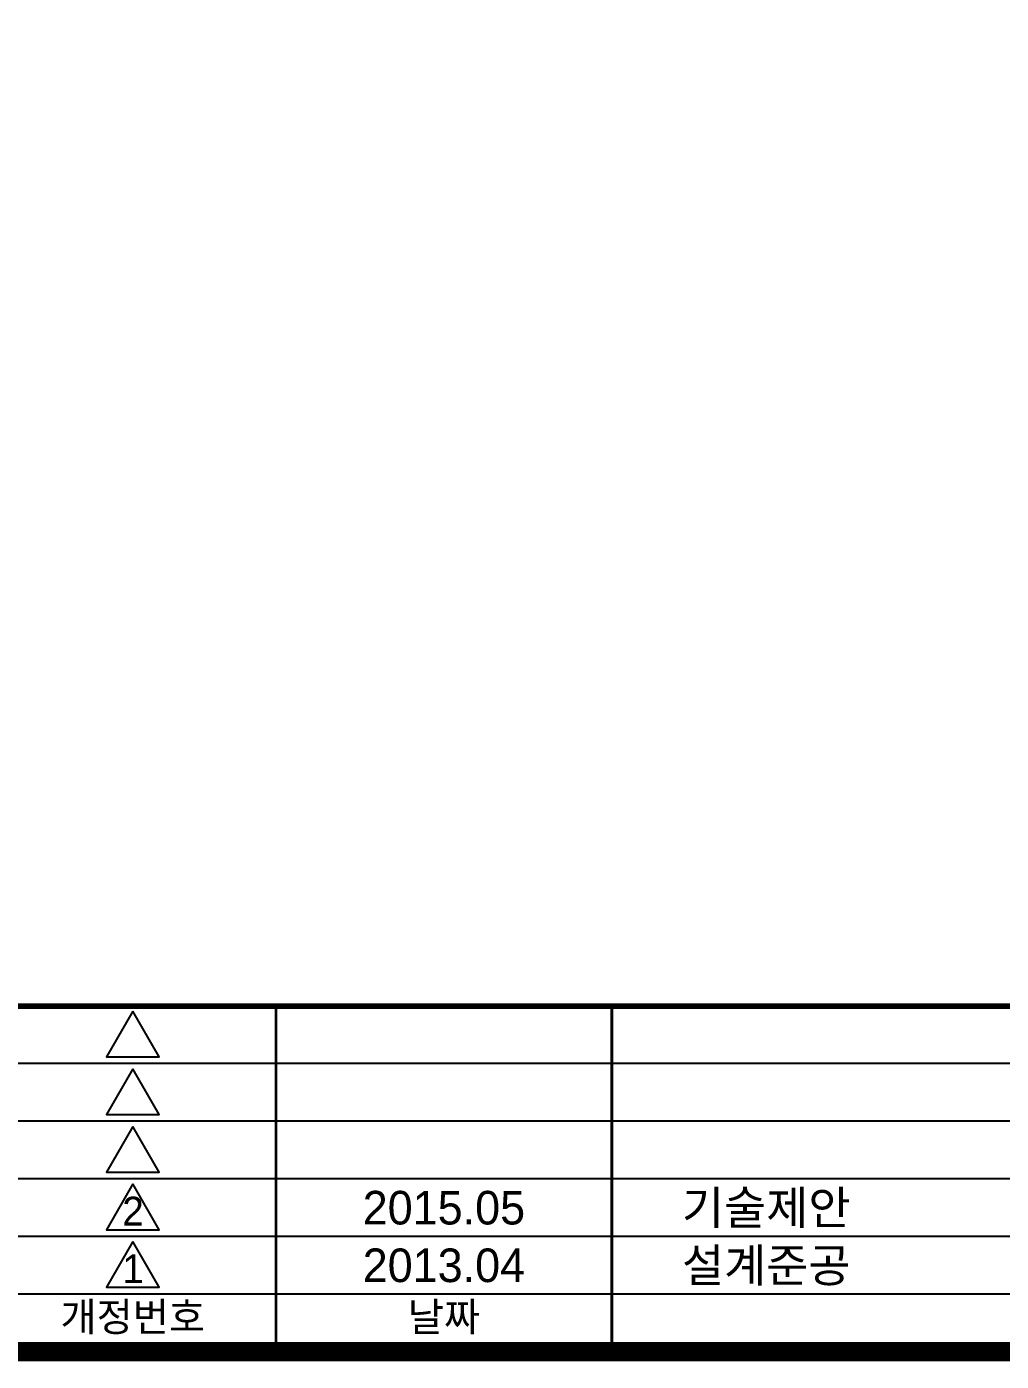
# Model space of a CAD drawing. Extents: x 0 to 84100, y 0 to 59400.
# Drawn here: x 29903 to 40058, y 1900 to 15800 of the extents above; entities that cross this region are included whole.
import ezdxf
from ezdxf.enums import TextEntityAlignment as Align

# ---------------------------------------------------------------- set-up
doc = ezdxf.new("R2010")
doc.units = 0
doc.header["$LTSCALE"] = 1000
doc.header["$MEASUREMENT"] = 0
doc.linetypes.add('A-ISONS01', pattern=[2, 1, 1])
for name, color, linetype in [('CS-TABLE-LIN1', 4, 'A-ISONS01'), ('CX-BORD-LIN1', 4, 'A-ISONS01'), ('CX-BORD-LIN2', 3, 'A-ISONS01'), ('CX-BORD-TEX2', 7, 'A-ISONS01'), ('CX-BORD-TEX3', 6, 'A-ISONS01')]:
    doc.layers.add(name, color=color, linetype=linetype)
doc.styles.add('TB_TEXT', font='BareunDotumPro1.ttf')
doc.styles.add('TB_WBTXT', font='BareunDotumPro3.ttf')

# ---------------------------------------------------------------- blocks, each defined once
blk = doc.blocks.new('CXBLKA1-KECH-한국도로공사1')
at = {"layer": 'CX-BORD-LIN1', "const_width": 2}
blk.add_lwpolyline([(821, 20), (25, 20), (25, 574), (821, 574)], close=True, dxfattribs=at)
at = {"layer": 'CX-BORD-LIN1'}
for points, const_width in [([(821, 56), (25, 56)], 0.6), ([(325, 20), (325, 56)], 0.3), ([(360, 20), (360, 56)], 0.3), ([(583, 26), (295, 26)], 0.2)]:
    blk.add_lwpolyline(points, dxfattribs=dict(at, const_width=const_width))
for points in [[(310.08, 55.47), (307.34, 50.71), (312.83, 50.71)], [(310.08, 49.47), (307.34, 44.71), (312.83, 44.71)], [(310.08, 43.47), (307.34, 38.71), (312.83, 38.71)], [(310.08, 37.47), (307.34, 32.71), (312.83, 32.71)], [(310.08, 31.47), (307.34, 26.71), (312.83, 26.71)]]:
    blk.add_lwpolyline(points, close=True, dxfattribs=at)
at = {"layer": 'CX-BORD-LIN2'}
blk.add_line((583, 50), (295, 50), dxfattribs=at)
for points in [[(583, 44), (295, 44)], [(583, 38), (295, 38)], [(583, 32), (295, 32)]]:
    blk.add_lwpolyline(points, dxfattribs=at)
at = {"layer": 'CX-BORD-LIN1', "style": 'TB_TEXT'}
for tag, height, p in [('TR_RDAT5', 3.5, (342.5, 53)), ('TR_DGN5', 3.5, (476.12, 53)), ('TR_CHK5', 3.5, (516.12, 53)), ('TR_APP5', 3.5, (556.12, 53)), ('TR_RNUM5', 3, (310.11, 52.64)), ('TR_RDAT4', 3.5, (342.5, 47)), ('TR_DGN4', 3.5, (476.12, 47)), ('TR_CHK4', 3.5, (516.12, 47)), ('TR_APP4', 3.5, (556.12, 47)), ('TR_RNUM4', 3, (310.11, 46.64)), ('TR_RNUM3', 3, (310.11, 40.64)), ('TR_RDAT3', 3.5, (342.5, 41)), ('TR_DGN3', 3.5, (476.12, 41)), ('TR_CHK3', 3.5, (516.12, 41)), ('TR_APP3', 3.5, (556.12, 41)), ('TR_RNUM2', 3, (310.11, 34.64)), ('TR_RDAT2', 3.5, (342.5, 35)), ('TR_DGN2', 3.5, (476.12, 35)), ('TR_CHK2', 3.5, (516.12, 35)), ('TR_APP2', 3.5, (556.12, 35)), ('TR_RDAT1', 3.5, (342.5, 29)), ('TR_DGN1', 3.5, (476.12, 29)), ('TR_CHK1', 3.5, (516.12, 29)), ('TR_APP1', 3.5, (556.12, 29)), ('TR_RNUM1', 3, (310.11, 28.64))]:
    blk.add_attdef(tag, text='', height=height, dxfattribs=at).set_placement(p, align=Align.MIDDLE_CENTER)
for tag, p in [('TR_RCON5', (367.3, 53)), ('TR_RCON4', (367.3, 47)), ('TR_RCON3', (367.3, 41)), ('TR_RCON2', (367.3, 35)), ('TR_RCON1', (367.3, 29))]:
    blk.add_attdef(tag, text='', height=3.5, dxfattribs=at).set_placement(p, align=Align.MIDDLE_LEFT)
at = {"layer": 'CX-BORD-LIN2', "style": 'TB_TEXT'}
blk.add_attdef('TD_VERSION', text='', height=3, rotation=90, dxfattribs=at).set_placement((825.5, 68.01), align=Align.MIDDLE_CENTER)
at = {"layer": 'CX-BORD-TEX2', "style": 'TB_TEXT'}
for tag, height, p in [('TB_CNAME', 5, (40.34, 551.83)), ('TB_CSCOP', 4, (41.63, 543.83))]:
    blk.add_attdef(tag, text='', height=height, dxfattribs=at).set_placement(p, align=Align.BOTTOM_LEFT)
at = {"layer": 'CX-BORD-TEX2', "style": 'TB_WBTXT'}
for tag, height, p in [('TB_MTITIL', 10, (423, 553.33)), ('TB_STITL', 7, (423, 538.33))]:
    blk.add_attdef(tag, text='', height=height, dxfattribs=at).set_placement(p, align=Align.MIDDLE_CENTER)
at = {"layer": 'CX-BORD-TEX3', "style": 'TB_TEXT'}
for s, p in [('개정번호', (310.08, 23.66)), ('날짜', (342.5, 23.66))]:
    blk.add_text(s, height=3, dxfattribs=at).set_placement(p, align=Align.MIDDLE)
for tag, height, p in [('TD_LNDST', 4.5, (240, 51.5)), ('TD_DSECT', 4.5, (630.5, 51.5)), ('TD_DDIST', 4.5, (679.5, 51.5)), ('TD_DNAME_TOP', 4.5, (780, 47.96)), ('TD_DCOMP', 4.5, (240, 42.59)), ('TD_CSECT', 4.5, (630.5, 42.5)), ('TD_CDIST', 4.5, (679.5, 42.5)), ('TD_DNAME_MAIN', 4.5, (780, 41.47)), ('TD_DNAME_BOT', 3, (780, 35.25)), ('TD_CCOMP', 4.5, (240, 33.59)), ('TD_HSCAL', 4.5, (637.5, 33.5)), ('TD_VSCAL', 4.5, (686.5, 33.5)), ('TD_CNAME', 5, (90, 27.6)), ('TD_FIELD', 4.5, (205, 25.13)), ('TD_CSTEP', 4.5, (275.74, 25.13)), ('TD_DWGCODE', 4.5, (662, 24.79)), ('TD_DWGNO', 4.5, (780, 25))]:
    blk.add_attdef(tag, text='', height=height, dxfattribs=at).set_placement(p, align=Align.MIDDLE_CENTER)

msp = doc.modelspace()

# ---------------------------------------------------------------- block references
at = {"layer": 'CS-TABLE-LIN1'}
ref = msp.add_blockref('CXBLKA1-KECH-한국도로공사1', (0, 0), dxfattribs=dict(at, xscale=100.0000000058374, yscale=100.0000000058374, zscale=100.0000000058374))
ref.add_attrib('TR_RCON2', '기술제안', dxfattribs={"layer": 'CX-BORD-LIN1', "height": 350, "style": 'TB_TEXT'}).set_placement((36730, 3500), align=Align.MIDDLE_LEFT)
ref.add_attrib('TR_RDAT2', '2015.05', dxfattribs={"layer": 'CX-BORD-LIN1', "height": 350, "style": 'TB_TEXT'}).set_placement((34250, 3500), align=Align.MIDDLE_CENTER)
ref.add_attrib('TR_RNUM2', '2', dxfattribs={"layer": 'CX-BORD-LIN1', "height": 300, "style": 'TB_TEXT'}).set_placement((31011, 3464), align=Align.MIDDLE_CENTER)
ref.add_attrib('TR_RCON1', '설계준공', dxfattribs={"layer": 'CX-BORD-LIN1', "height": 350, "style": 'TB_TEXT'}).set_placement((36730, 2900), align=Align.MIDDLE_LEFT)
ref.add_attrib('TR_RDAT1', '2013.04', dxfattribs={"layer": 'CX-BORD-LIN1', "height": 350, "style": 'TB_TEXT'}).set_placement((34250, 2900), align=Align.MIDDLE_CENTER)
ref.add_attrib('TR_RNUM1', '1', dxfattribs={"layer": 'CX-BORD-LIN1', "height": 300, "style": 'TB_TEXT'}).set_placement((31011, 2864), align=Align.MIDDLE_CENTER)

doc.saveas('drawing.dxf')
